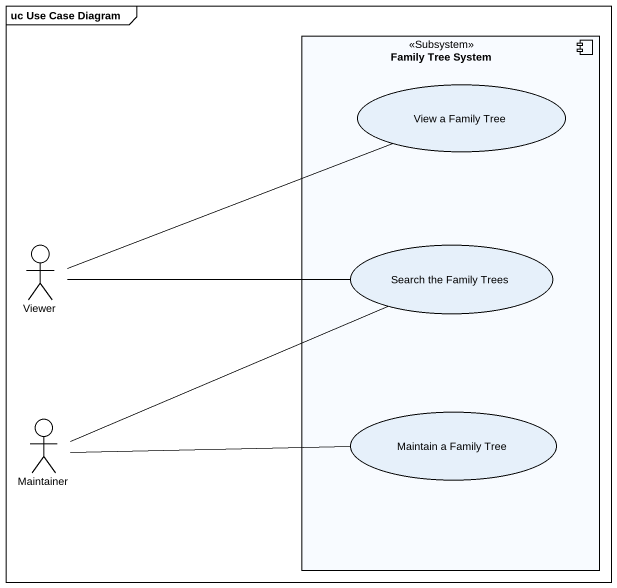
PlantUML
@startuml
mainframe uc Use Case Diagram
component "Family Tree System" as Family_Tree_System <<Subsystem>> {
  usecase "View a Family Tree" as View_a_Family_Tree
  usecase "Search the Family Trees" as Search_the_Family_Trees
  usecase "Maintain a Family Tree" as Maintain_a_Family_Tree
}
actor Viewer
actor Maintainer
Viewer -right- View_a_Family_Tree
Viewer -right- Search_the_Family_Trees
Maintainer -right- Search_the_Family_Trees
Maintainer -right- Maintain_a_Family_Tree
@enduml
